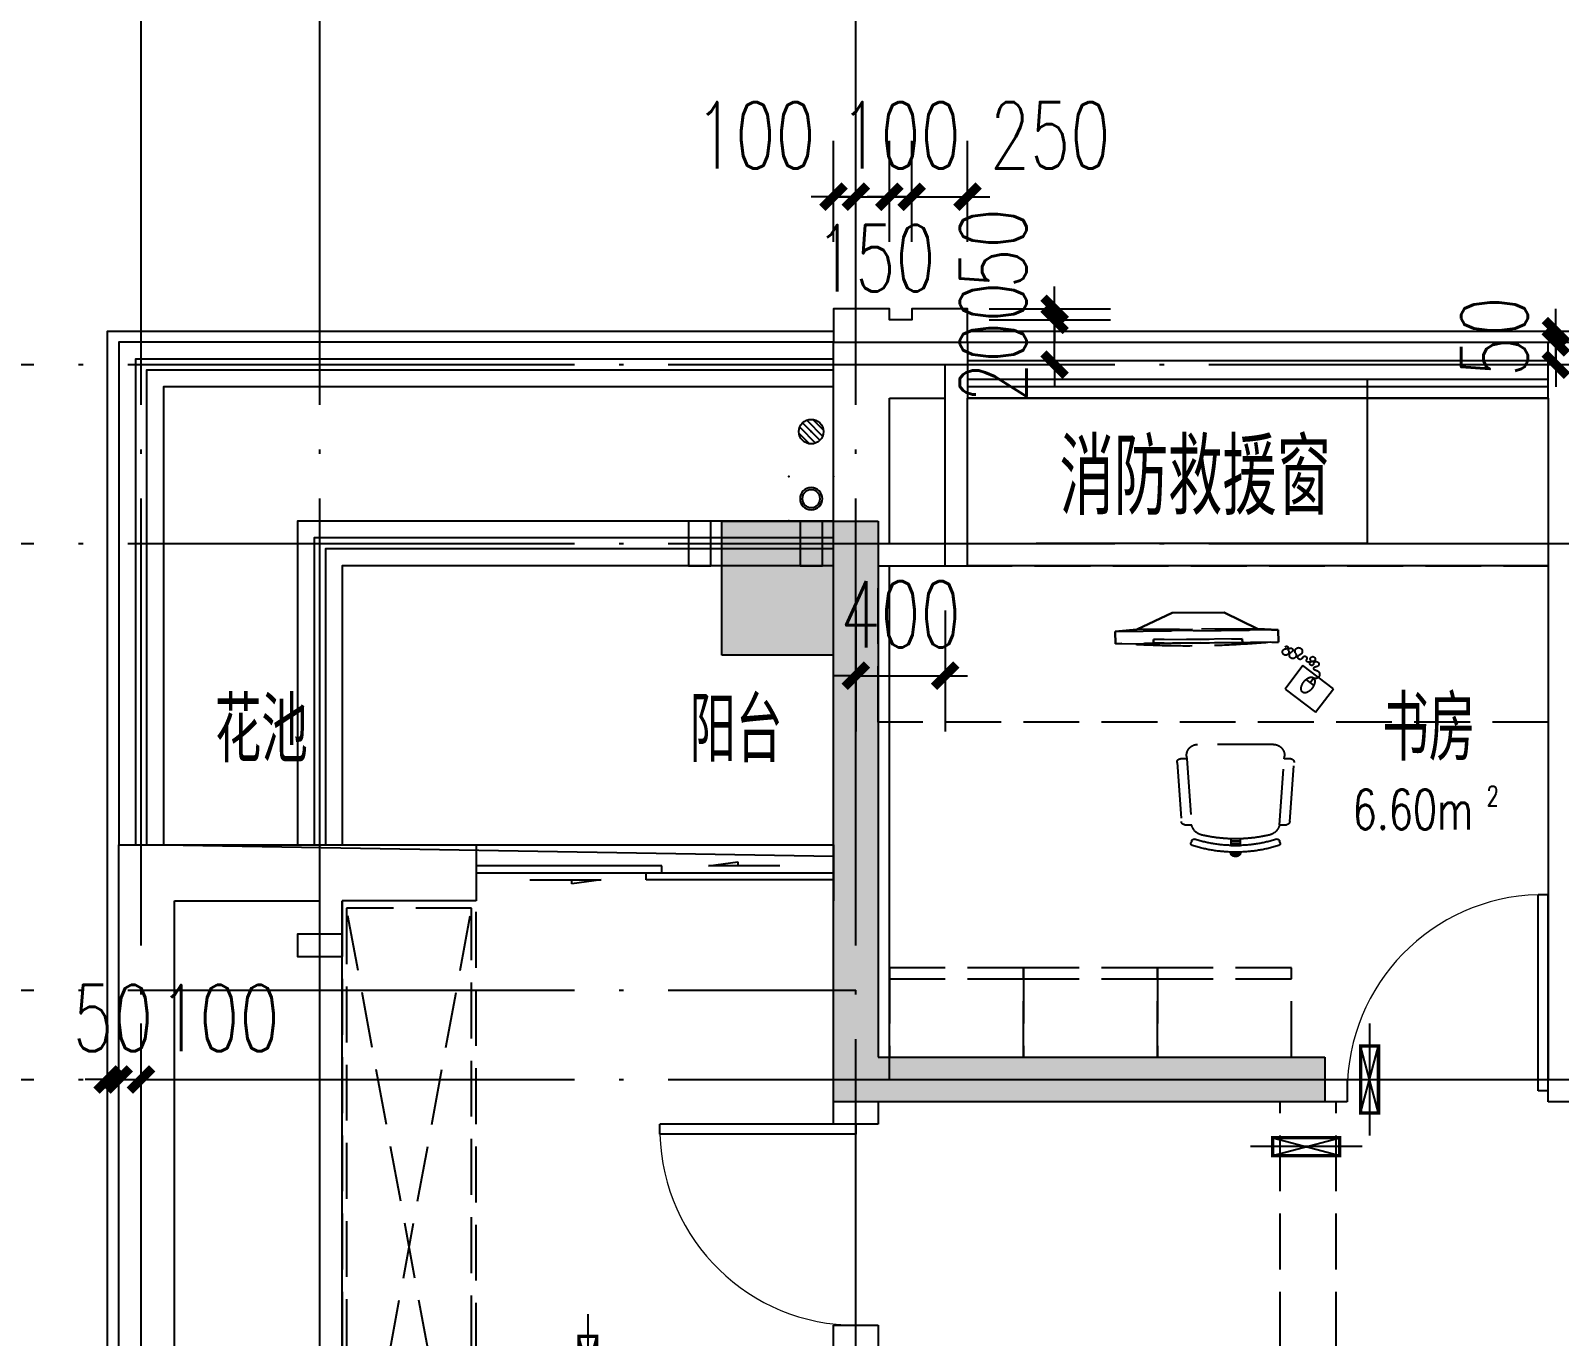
# Model space of a CAD drawing. Extents: x 41972 to 370663, y -1070170 to -56660.
# Drawn here: x 236102 to 242947, y -126537 to -120691 of the extents above; entities that cross this region are included whole.
import ezdxf

# ---------------------------------------------------------------- set-up
doc = ezdxf.new("R2010")
doc.units = 0
doc.header["$LTSCALE"] = 1000
doc.header["$MEASUREMENT"] = 0
for name, pattern in [('130-bz$0$DASH', [0.35, 0.25, -0.1]), ('DASH', [0.35, 0.25, -0.1]), ('DOTE', [2.42, 2, -0.2, 0.02, -0.2])]:
    doc.linetypes.add(name, pattern=pattern)
doc.layers.get('Defpoints').update_dxf_attribs({"color": 250})
for name, color, linetype in [('130-bz$0$A-FURN_家具', 251, 'Continuous'), ('130-bz$0$A-WALL-墙', 4, 'Continuous'), ('130-bz$0$A-WINDOW-门窗', 2, 'Continuous'), ('130-bz$0$A-填充', 8, 'Continuous'), ('130-bz$0$A-家具', 8, '130-bz$0$DASH'), ('130-bz$0$A-栏杆、扶手', 163, 'Continuous'), ('130-bz$0$A-看线（阳台、空调板、线脚、雨棚等）', 11, 'Continuous'), ('A-COLUMN_结构柱', 4, 'Continuous'), ('A-DIM_LEAD_引出标注', 3, 'Continuous'), ('A-DOTE_轴线', 215, 'DOTE'), ('A-METAL_金属构件', 137, 'Continuous'), ('A-OVER_看线', 253, 'Continuous'), ('A-PUB_DIM_细部尺寸', 64, 'Continuous'), ('A-PUB_HATCH_柱填充', 9, 'Continuous'), ('A-WALL-墙', 4, 'Continuous'), ('A-套管', 140, 'Continuous'), ('A-投影线', 5, 'DASH'), ('A-文字', 7, 'Continuous'), ('HXwz$0$A-房间名称', 31, 'Continuous'), ('SG-BZC$0$A-洁具及厨具', 157, 'Continuous'), ('SG-BZC$0$A-立管', 6, 'Continuous'), ('WALL', 9, 'Continuous')]:
    doc.layers.add(name, color=color, linetype=linetype)
doc.styles.add('_TCH_DIM', font='SIMPLEX', dxfattribs={"bigfont": 'GBCBIG'})
doc.styles.add('_TCH_DIM_T3', font='SIMPLEX', dxfattribs={"width": 0.705882, "bigfont": 'GBCBIG.shx'})
doc.styles.add('HXwz$0$_TCH_SPACE', font='SIMPLEX', dxfattribs={"bigfont": 'GBCBIG'})
doc.dimstyles.new('_TCH_ARCH&&100', dxfattribs={"dimtxt": 297.5, "dimasz": 100, "dimexe": 250, "dimexo": 300, "dimgap": 126.25, "dimtad": 1, "dimdec": 0, "dimzin": 0, "dimdsep": 46, "dimtxsty": '_TCH_DIM_T3', "dimblk": 'ARCHTICK', "dimcen": 0.09, "dimclrt": 7, "dimazin": 2, "dimtfac": 1, "dimtdec": 0, "dimtix": 1, "dimtmove": 2, "dimatfit": 3, "dimfxl": 100, "dimtolj": 1, "dimtzin": 0, "dimarcsym": 0})

# ---------------------------------------------------------------- blocks, each defined once
blk = doc.blocks.new('130-bz$0$A$C0F097E94')
at = {"layer": '130-bz$0$A-FURN_家具', "linetype": '130-bz$0$DASH'}
for p, q in [((600, 3100), (0, 3100)), ((0, 3100), (0, 0)), ((600, 0), (600, 3100)), ((580, 3066.2), (20, 3066.2)), ((20, 3066.2), (20, 33.8)), ((580, 33.8), (20, 3066.2)), ((20, 33.8), (580, 3066.2)), ((580, 33.8), (580, 3066.2)), ((0, 0), (600, 0)), ((20, 33.8), (580, 33.8))]:
    blk.add_line(p, q, dxfattribs=at)
blk = doc.blocks.new('130-bz$0$A$C7B5026AB')
at = {"layer": '130-bz$0$A-FURN_家具', "linetype": '130-bz$0$DASH'}
for p, q in [((962.1, 149.4), (1098.5, 252.7)), ((1098.5, 252.7), (1178.5, 147.2)), ((1042.1, 43.8), (962.1, 149.4)), ((1178.5, 147.2), (1042.1, 43.8)), ((1084.6, 190.6), (1049.9, 163.4)), ((1066.5, 176.4), (1050.7, 197.2))]:
    blk.add_line(p, q, dxfattribs=at)
blk.add_lwpolyline([(0, 0), (3000, 0), (3000, 700), (0, 700)], close=True, dxfattribs=at)
for centre, radius, start, end in [((1054.5, 281.9), 11.1, 343.30432, 282.79262), ((1073.5, 276.2), 8.78, 163.30432, 25.85878), ((1090.6, 284.5), 10.3, 16.99249, 205.85878), ((1110.5, 290.6), 10.5, 196.99249, 75.23496), ((1117.4, 316.7), 16.4, 326.54541, 255.23496), ((1143.8, 299.2), 15.2, 146.54541, 67.30884), ((1153.3, 322), 9.46, 339.30876, 247.30884), ((1175.5, 313.6), 14.3, 159.30876, 101.33722), ((1171.5, 333.7), 6.25, 24.05719, 281.33722), ((1041.8, 213.3), 18.4, 90.57766, 299.01726), ((1038.6, 259.4), 11.6, 8.35394, 278.55227), ((1041.5, 239.8), 8.2, 270.57766, 98.55227), ((1058.9, 262.4), 8.92, 188.35394, 102.79262), ((1074.7, 182), 29.4, 162.01129, 186.37981), ((1090.9, 183.8), 45.7, 186.37981, 203.0682), ((1060.2, 186.7), 14.2, 126.66921, 162.01129), ((1112, 192.8), 68.7, 203.0682, 216.66921), ((1060.2, 186.7), 14.2, 91.32713, 126.66921), ((1112, 192.8), 68.7, 216.66921, 230.27022), ((1060.6, 171.5), 29.4, 66.95861, 91.32713), ((1097.3, 175.1), 45.7, 230.27022, 246.95861), ((1054.2, 156.5), 45.7, 50.27022, 66.95861), ((1039.5, 138.8), 68.7, 36.66921, 50.27022), ((1039.5, 138.8), 68.7, 23.0682, 36.66921), ((1091.3, 144.9), 14.2, 306.66921, 342.01129), ((1060.6, 147.8), 45.7, 6.37981, 23.0682), ((1076.8, 149.6), 29.4, 342.01129, 6.37981), ((1090.9, 160.1), 29.4, 246.95861, 271.32713), ((1091.3, 144.9), 14.2, 271.32713, 306.66921)]:
    blk.add_arc(centre, radius, start, end, dxfattribs=at)
blk.add_ellipse((1583.5, 743), major_axis=(-1302.1, 11.8), ratio=0.309053, start_param=1.310505, end_param=1.82086, dxfattribs=at)
for points, invisible_edges in [([(1302.4, 417.7, -330.2), (1302.4, 417.7, -25.4), (1451.3, 490.7, -279.4)], 2), ([(1451.3, 490.7, -76.2), (1451.3, 490.7, -279.4), (1302.4, 417.7, -25.4)], 2), ([(1302.4, 417.7, -330.2), (1451.3, 490.7, -279.4), (1683.6, 488.6, -279.4)], 12), ([(1451.3, 490.7, -76.2), (1302.4, 417.7, -25.4), (1683.6, 488.6, -76.2)], 2), ([(1683.6, 488.6, -279.4), (1842.5, 414.4, -330.2), (1302.4, 417.7, -330.2)], 12), ([(1842.5, 414.4, -25.4), (1683.6, 488.6, -76.2), (1302.4, 417.7, -25.4)], 2), ([(1451.3, 490.7, -279.4), (1451.3, 490.7, -76.2), (1683.6, 488.6, -76.2)], 12), ([(1683.6, 488.6, -76.2), (1683.6, 488.6, -279.4), (1451.3, 490.7, -279.4)], 12), ([(1683.6, 488.6, -279.4), (1683.6, 488.6, -76.2), (1842.5, 414.4, -330.2)], 2), ([(1842.5, 414.4, -25.4), (1842.5, 414.4, -330.2), (1683.6, 488.6, -76.2)], 2), ([(1208.9, 412.5, 50.8), (1208.9, 412.5, -406.4), (1208.4, 357.6, -406.4)], 12), ([(1208.4, 357.6, -406.4), (1208.4, 357.6, 50.8), (1208.9, 412.5, 50.8)], 12), ([(1938.2, 350.9, -406.4), (1208.4, 357.6, -406.4), (1208.9, 412.5, -406.4)], 12), ([(1208.9, 412.5, 50.8), (1208.4, 357.6, 50.8), (1938.7, 405.9, 50.8)], 2), ([(1208.9, 412.5, -406.4), (1208.9, 412.5, 50.8), (1302.4, 417.7, -25.4)], 12), ([(1302.4, 417.7, -25.4), (1302.4, 417.7, -330.2), (1208.9, 412.5, -406.4)], 12), ([(1208.9, 412.5, -406.4), (1302.4, 417.7, -330.2), (1842.5, 414.4, -330.2)], 12), ([(1302.4, 417.7, -25.4), (1208.9, 412.5, 50.8), (1842.5, 414.4, -25.4)], 2), ([(1842.5, 414.4, -330.2), (1938.7, 405.9, -406.4), (1208.9, 412.5, -406.4)], 12), ([(1938.7, 405.9, 50.8), (1842.5, 414.4, -25.4), (1208.9, 412.5, 50.8)], 2), ([(1208.9, 412.5, -406.4), (1938.7, 405.9, -406.4), (1938.2, 350.9, -406.4)], 12), ([(1842.5, 414.4, -330.2), (1842.5, 414.4, -25.4), (1938.7, 405.9, 50.8)], 12), ([(1938.7, 405.9, 50.8), (1938.7, 405.9, -406.4), (1842.5, 414.4, -330.2)], 12), ([(1938.2, 350.9, 50.8), (1938.7, 405.9, 50.8), (1208.4, 357.6, 50.8)], 2), ([(1208.4, 357.6, 50.8), (1208.4, 357.6, -406.4), (1369.5, 356.1)], 14), ([(1208.4, 357.6, -406.4), (1938.2, 350.9, -406.4), (1369.5, 356.1, -355.6)], 14), ([(1938.2, 350.9, 50.8), (1208.4, 357.6, 50.8), (1767.3, 352.5)], 14), ([(1369.5, 356.1, -355.6), (1369.5, 356.1), (1316.5, 356.6, -406.4)], 14), ([(1369.5, 356.1), (1767.3, 352.5), (1316.5, 356.6, 50.8)], 14), ([(1369.7, 372.5), (1369.5, 356.1), (1369.7, 372.5, -355.6)], 2), ([(1369.5, 356.1, -355.6), (1369.7, 372.5, -355.6), (1369.5, 356.1)], 2), ([(1369.7, 372.5, -355.6), (1369.5, 356.1, -355.6), (1767.3, 352.5, -355.6)], 12), ([(1369.5, 356.1), (1369.7, 372.5), (1767.4, 368.9)], 12), ([(1767.4, 368.9), (1767.3, 352.5), (1369.5, 356.1)], 12), ([(1767.3, 352.5, -355.6), (1369.5, 356.1, -355.6), (1820.3, 352, -406.4)], 14), ([(1767.4, 368.9), (1767.4, 368.9), (1369.7, 372.5), (1369.7, 372.5, -355.6)], 9), ([(1369.7, 372.5, -355.6), (1369.7, 372.5, -355.6), (1767.4, 368.9, -355.6), (1767.4, 368.9)], 9), ([(1767.3, 352.5, -355.6), (1767.4, 368.9, -355.6), (1369.7, 372.5, -355.6)], 12), ([(1767.4, 368.9, -355.6), (1767.3, 352.5, -355.6), (1767.4, 368.9)], 2), ([(1767.3, 352.5), (1767.4, 368.9), (1767.3, 352.5, -355.6)], 2), ([(1767.3, 352.5), (1767.3, 352.5, -355.6), (1820.3, 352, 50.8)], 14), ([(1938.2, 350.9, -406.4), (1938.2, 350.9, 50.8), (1767.3, 352.5, -355.6)], 14), ([(1938.7, 405.9, -406.4), (1938.7, 405.9, 50.8), (1938.2, 350.9, -406.4)], 2), ([(1938.2, 350.9, 50.8), (1938.2, 350.9, -406.4), (1938.7, 405.9, 50.8)], 2)]:
    blk.add_3dface(points, dxfattribs=dict(at, invisible_edges=invisible_edges))
blk = doc.blocks.new('130-bz$0$书柜')
at = {"layer": '130-bz$0$A-家具'}
for points in [[(600, -400), (0, -400), (0, 0), (600, 0)], [(600, 0), (600, -400)], [(0, -350), (600, -350)]]:
    blk.add_lwpolyline(points, dxfattribs=at)
blk = doc.blocks.new('130-bz$0$椅子')
at = {"layer": '130-bz$0$A-家具'}
for p, q in [((-359.5, 196.8), (-64.5, 218.4)), ((-491.9, -20.4), (-491.9, 20.4)), ((-482, -21.8), (-482, 21.8)), ((-452.2, -21.8), (-452.2, 21.8)), ((-442.3, -21.8), (-442.3, 21.8)), ((-432.4, -21.8), (-432.4, 21.8)), ((-64.5, -218.4), (-359.5, -196.8))]:
    blk.add_line(p, q, dxfattribs=at)
blk.add_lwpolyline([(-453, -193, -0.066975), (-482, -21.8), (-485.6, -21.8, -0.414214), (-500.5, -6.9), (-500.5, 6.9, -0.414214), (-485.6, 21.8), (-482, 21.8, -0.066975), (-453, 193, -0.418751), (-440.5, 199.5), (-431.1, 196.4, -0.40962), (-424.7, 184.1, 0.066511), (-452.2, 21.8), (-422.5, 21.8, -0.047157), (-406.6, 147.3, -0.296404), (-360.6, 196.7), (-359.5, 196.8), (-359.5, 227.7, -0.392979), (-345.7, 242.6), (-80.5, 262, -0.435772), (-64.5, 247.1), (-64.5, 218.4), (-53.2, 219.2, -0.435772), (0, 169.8), (0, -169.8, -0.435772), (-53.2, -219.2), (-64.5, -218.4), (-64.5, -247.1, -0.435772), (-80.5, -262), (-345.7, -242.6, -0.392979), (-359.5, -227.7), (-359.5, -196.8), (-360.6, -196.7, -0.295153), (-406.6, -147.3, -0.047157), (-422.5, -21.8), (-452.2, -21.8, 0.066511), (-424.7, -184.1, -0.409629), (-431.1, -196.4), (-440.5, -199.5, -0.418751), (-453, -193)], format="xyb", dxfattribs=at)
for centre, radius, start, end in [((168.7, 0), 651, 178.07976, 181.92024), ((168.7, 0), 621.3, 177.98778, 182.01222), ((249.1, 0), 672, 178.13966, 181.86034)]:
    blk.add_arc(centre, radius, start, end, dxfattribs=at)
blk = doc.blocks.new('130-bz$0$$DorLib2D$00000001')
for p, q in [((0.45, 0.975), (0.5, 0.975)), ((0.45, 0), (0.45, 0.975)), ((0.5, 0), (0.5, 0.975)), ((0.5, 0), (0.45, 0))]:
    blk.add_line(p, q)
at = {"lineweight": 13}
blk.add_arc((0.475, 0), 0.975, 91.46928, 180, dxfattribs=at)
blk = doc.blocks.new('130-bz$0$$WINLIB2D$00000001')
at = {"color": 0}
for points in [[(-0.5, 0.5), (-0.5, -0.5)], [(-0.5, 0.5), (0.5, 0.5)], [(0.5, -0.5), (0.5, 0.5)], [(0.5, 0.1667), (-0.5, 0.1667)], [(0.5, -0.1667), (-0.5, -0.1667)], [(-0.5, -0.5), (0.5, -0.5)]]:
    blk.add_lwpolyline(points, dxfattribs=at)
blk = doc.blocks.new('130-bz$0$$DorLib2D$00000131')
at = {"color": 0, "linetype": 'Continuous'}
for p, q in [((0.15, 0.125), (0.2319, 0.1973)), ((0.2319, 0.1973), (0.2319, 0.125)), ((-0.5, 0.125), (-0.5, 0)), ((0.0192, 0.125), (-0.5, 0.125)), ((0.0192, 0), (0.0192, 0.125)), ((0.35, 0.125), (0.15, 0.125)), ((-0.5, 0), (0.0192, 0)), ((-0.024, 0), (0.5, 0)), ((-0.024, -0.125), (-0.024, 0)), ((0.5, 0), (0.5, -0.125)), ((-0.35, -0.125), (-0.15, -0.125)), ((-0.2319, -0.1973), (-0.2319, -0.125)), ((-0.15, -0.125), (-0.2319, -0.1973)), ((0.5, -0.125), (-0.024, -0.125))]:
    blk.add_line(p, q, dxfattribs=at)
blk = doc.blocks.new('130-bz')
at = {"layer": '130-bz$0$A-WALL-墙'}
for p, q in [((10300, 10100), (10200, 10100)), ((10300, 9850), (10300, 10100)), ((13000, 10100), (12900, 10100)), ((12900, 10100), (12900, 9850)), ((13500, 10100), (13000, 10100)), ((13500, 9200), (13500, 10100)), ((10300, 9850), (10300, 6800)), ((12900, 9100), (12900, 9850)), ((13250, 9850), (13000, 9850)), ((13000, 9200), (13000, 9850)), ((13250, 9200), (13250, 9850)), ((13250, 9200), (13000, 9200)), ((13500, 7850), (13500, 9200)), ((13250, 9100), (12900, 9100)), ((13250, 7750), (13250, 9100)), ((13500, 7850), (13500, 7600)), ((15800, 7850), (15100, 7850)), ((15100, 7850), (15100, 7600)), ((16700, 7850), (15800, 7850)), ((16700, 5500), (16700, 7850)), ((13250, 6800), (13250, 7750)), ((13500, 6800), (13500, 7600)), ((15100, 7600), (15700, 7600)), ((15700, 5500), (15700, 7600)), ((16450, 7600), (15800, 7600)), ((15800, 5500), (15800, 7600)), ((16450, 5500), (16450, 7600)), ((10300, 6700), (10300, 6800)), ((13250, 6800), (11200, 6800)), ((11200, 6800), (11200, 6700)), ((13500, 6600), (13500, 6800)), ((10200, 6700), (10300, 6700)), ((11200, 6700), (13300, 6700)), ((13300, 6700), (13300, 6600)), ((13300, 6600), (13500, 6600)), ((13500, 5700), (13300, 5700)), ((13300, 5700), (13300, 5600)), ((13500, 5500), (13500, 5700))]:
    blk.add_line(p, q, dxfattribs=at)
at = {"layer": '130-bz$0$A-WINDOW-门窗'}
for p, q in [((10300, 9100), (12900, 9100)), ((15100, 7850), (13500, 7850))]:
    blk.add_line(p, q, dxfattribs=at)
at = {"layer": '130-bz$0$A-填充', "color": 8}
blk.add_lwpolyline([(13500, 9300), (13500, 9900), (16500, 9900), (16500, 7850), (13500, 7800), (13500, 9250)], close=True, dxfattribs=at)
at = {"layer": '130-bz$0$A-栏杆、扶手'}
for p, q in [((10300, 9900), (12900, 9900)), ((10300, 9850), (12900, 9850))]:
    blk.add_line(p, q, dxfattribs=at)
for points in [[(13500, 10025), (16625, 10025), (16625, 7850)], [(13500, 9975), (16575, 9975), (16575, 7850)], [(13500, 9225), (15800, 9225), (15825, 9225), (15825, 7850)], [(13500, 9175), (15775, 9175), (15775, 7850)]]:
    blk.add_lwpolyline(points, dxfattribs=at)
at = {"layer": '130-bz$0$A-看线（阳台、空调板、线脚、雨棚等）'}
for points in [[(13500, 10100), (16700, 10100), (16700, 7850), (16700, 7850), (16700, 7850)], [(13500, 9900), (16500, 9900), (16500, 7850)], [(13500, 9300), (15800, 9300), (15900, 9300), (15900, 7850)], [(13500, 9100), (15700, 9100), (15700, 7850)]]:
    blk.add_lwpolyline(points, dxfattribs=at)
at = {"layer": 'A-投影线'}
for p, q in [((11250, 5600), (11250, 6700)), ((11500, 5600), (11500, 6700))]:
    blk.add_line(p, q, dxfattribs=at)
blk.add_blockref('130-bz$0$A$C7B5026AB', (10300, 8400))
at = {"xscale": -1}
blk.add_blockref('130-bz$0$A$C0F097E94', (15700, 4500), dxfattribs=at)
at = {"layer": '130-bz$0$A-WINDOW-门窗'}
for name, p, xscale, yscale, zscale, rotation in [('130-bz$0$$WINLIB2D$00000001', (11600, 9975), 2600, -250, 250, 180), ('130-bz$0$$DorLib2D$00000131', (14300, 7725), 1600, -250, 250, 179.9999999999986), ('130-bz$0$$DorLib2D$00000001', (10750, 6750), 900, -900, 100, 180), ('130-bz$0$$DorLib2D$00000001', (13400, 6150), 900, -900, 200, 90)]:
    blk.add_blockref(name, p, dxfattribs=dict(at, xscale=xscale, yscale=yscale, zscale=zscale, rotation=rotation))
at = {"layer": '130-bz$0$A-家具'}
for name, p, rotation in [('130-bz$0$椅子', (11700, 8300), 90), ('130-bz$0$书柜', (12050, 6900), 179.9999999999999), ('130-bz$0$书柜', (12650, 6900), 179.9999999999999), ('130-bz$0$书柜', (13250, 6900), 179.9999999999999)]:
    blk.add_blockref(name, p, dxfattribs=dict(at, rotation=rotation))
blk = doc.blocks.new('SG-BZC$0$$lvtry$00000171')
for p, q in [((-74.2, 10.6), (-10.6, 74.2)), ((-69.8, -27.4), (27.4, 69.8)), ((-53, -53), (53, 53)), ((-27.4, -69.8), (69.8, 27.4)), ((10.6, -74.2), (74.2, -10.6))]:
    blk.add_line(p, q)
blk.add_circle((0, 0), 75)
blk.add_point((0, 0))
blk = doc.blocks.new('SG-BZC$0$ASD4F5A4SDG5')
at = {"layer": 'SG-BZC$0$A-立管'}
for radius in [50, 40]:
    blk.add_circle((100, -100), radius, dxfattribs=at)
for p in [(0, 0), (200, 0), (0, -200), (200, -200)]:
    blk.add_point(p, dxfattribs=at)
blk = doc.blocks.new('SG-BZC')
blk.add_lwpolyline([(21199.6, 8000), (21199.6, 8200), (21299.6, 8200), (21299.6, 8000), (21199.6, 8000)])
at = {"layer": 'SG-BZC$0$A-洁具及厨具', "xscale": -0.7333, "yscale": 0.7333, "zscale": 0.7333, "rotation": 90}
blk.add_blockref('SG-BZC$0$$lvtry$00000171', (20750, 8600), dxfattribs=at)
at = {"layer": 'SG-BZC$0$A-立管', "xscale": 0.9979199999999996, "yscale": 0.9979199999999996, "zscale": 0.9979199999999996}
blk.add_blockref('SG-BZC$0$ASD4F5A4SDG5', (20650, 8399.6), dxfattribs=at)
blk = doc.blocks.new('P-套管（空调预留洞低位）')
at = {"layer": 'A-套管', "ltscale": 0.5}
blk.add_line((250, 0), (-250, 0), dxfattribs=at)
at = {"layer": 'A-套管', "linetype": 'DASH', "ltscale": 0.5, "const_width": 15}
blk.add_lwpolyline([(-150, 40), (150, 40), (150, -40), (-150, -40)], close=True, dxfattribs=at)
at = {"layer": 'A-套管', "ltscale": 0.5}
for points in [[(-150, 40), (150, -40)], [(-150, -40), (150, 40)]]:
    blk.add_lwpolyline(points, dxfattribs=at)
blk = doc.blocks.new('CG-BZC')
at = {"layer": 'A-套管', "xscale": -1, "rotation": 270}
for p in [(27539.7, -3200), (31039.7, -4500)]:
    blk.add_blockref('P-套管（空调预留洞低位）', p, dxfattribs=at)
at = {"layer": 'A-套管', "xscale": -1}
blk.add_blockref('P-套管（空调预留洞低位）', (27823.1, -3500.4), dxfattribs=at)
blk = doc.blocks.new('A$C18840BC2')
at = {"layer": 'A-PUB_HATCH_柱填充'}
blk.add_hatch(color=256, dxfattribs=at).paths.add_polyline_path([(28600, 6000), (28600, 8000), (29100, 8000), (29100, 8600), (28400, 8600), (28400, 6200), (26400, 6200), (26400, 6000), (28600, 6000)])
at = {"layer": 'A-COLUMN_结构柱'}
for p, q in [((29100, 8600), (28400, 8600)), ((28400, 8600), (28400, 6200)), ((29100, 8000), (29100, 8600)), ((28600, 6000), (28600, 8000)), ((28600, 8000), (29100, 8000)), ((28400, 6200), (26400, 6200)), ((26400, 6200), (26400, 6000)), ((26400, 6000), (28600, 6000))]:
    blk.add_line(p, q, dxfattribs=at)
blk = doc.blocks.new('_ArchTick')
at = {"color": 0, "linetype": 'ByBlock', "const_width": 0.4}
blk.add_lwpolyline([(-0.5, -0.5), (0.5, 0.5)], dxfattribs=at)
blk = doc.blocks.new('*D5217')
at = {"layer": 'A-PUB_DIM_细部尺寸', "color": 0, "lineweight": -2, "transparency": 16777216}
for p, q in [((12900, 18400), (12900, 17857.6)), ((13300, 18400), (13300, 17857.6)), ((12900, 18107.6), (12800, 18107.6)), ((12900, 18107.6), (13300, 18107.6)), ((13300, 18107.6), (13400, 18107.6))]:
    blk.add_line(p, q, dxfattribs=at)
at = {"layer": 'Defpoints', "color": 0, "transparency": 16777216}
for p in [(12900, 18700), (13300, 18700), (13300, 18107.6)]:
    blk.add_point(p, dxfattribs=at)
at = {"layer": 'A-PUB_DIM_细部尺寸', "color": 0, "lineweight": -2, "transparency": 16777216, "xscale": 100, "yscale": 100, "zscale": 100}
blk.add_blockref('_ArchTick', (12900, 18107.6), dxfattribs=at)
at = {"layer": 'A-PUB_DIM_细部尺寸', "color": 0, "lineweight": -2, "transparency": 16777216, "xscale": 100, "yscale": 100, "zscale": 100, "rotation": 180}
blk.add_blockref('_ArchTick', (13300, 18107.6), dxfattribs=at)
at = {"layer": 'A-PUB_DIM_细部尺寸', "color": 7, "transparency": 16777216, "insert": (13100, 18382.6), "char_height": 297.5, "attachment_point": 5, "style": '_TCH_DIM_T3'}
blk.add_mtext('\\A1;400', dxfattribs=at)
blk = doc.blocks.new('HXwz')
at = {"layer": 'HXwz$0$A-房间名称', "style": 'HXwz$0$_TCH_SPACE'}
for s, p in [('花池', (98430.2, 6019.9)), ('阳台', (100555.2, 6019.9)), ('书房', (103656.8, 6026.7))]:
    blk.add_text(s, height=289.36, dxfattribs=at).set_placement(p)
at = {"layer": 'HXwz$0$A-房间名称', "style": 'HXwz$0$_TCH_SPACE', "width": 0.705882}
for s, height, p in [('6.60m', 178.5, (103524.1, 5719.5)), ('2', 89.2, (104124.1, 5824.5))]:
    blk.add_text(s, height=height, dxfattribs=at).set_placement(p)
blk = doc.blocks.new('e32')
at = {"layer": 'A-OVER_看线'}
for points in [[(111646.4, 184615.4), (104096.4, 184615.4)], [(111096.4, 174465.4), (111096.4, 176015.4), (115496.4, 176015.4), (115496.4, 184615.4), (112246.4, 184615.4)]]:
    blk.add_lwpolyline(points, dxfattribs=at)
at = {"layer": 'A-WALL-墙'}
blk.add_lwpolyline([(111646.4, 184565.4), (111646.4, 184715.4), (111896.4, 184715.4), (111896.4, 184665.4), (111996.4, 184665.4), (111996.4, 184715.4), (112246.4, 184715.4), (112246.4, 184565.4), (111646.4, 184565.4)], dxfattribs=at)
blk = doc.blocks.new('e21')
at = {"layer": 'A-DIM_LEAD_引出标注'}
for p, q in [((242086.1, -122253.2), (242086.1, -122986.5)), ((242086.1, -122986.5), (240604.1, -122986.5))]:
    blk.add_line(p, q, dxfattribs=at)
at = {"layer": 'A-文字', "color": 7, "style": '_TCH_DIM'}
blk.add_text('消防救援窗', height=337.59, dxfattribs=at).set_placement((240709.1, -122859.2))
blk = doc.blocks.new('*D6465')
at = {"layer": 'A-PUB_DIM_细部尺寸', "color": 0, "lineweight": -2, "transparency": 16777216}
for p, q in [((240047, -121636.5), (240047, -121185)), ((240297, -121636.5), (240297, -121185)), ((240047, -121435), (239947, -121435)), ((240047, -121435), (240297, -121435)), ((240297, -121435), (240397, -121435))]:
    blk.add_line(p, q, dxfattribs=at)
at = {"layer": 'Defpoints', "color": 0, "transparency": 16777216}
for p in [(240297, -121435), (240047, -121936.5), (240297, -121936.5)]:
    blk.add_point(p, dxfattribs=at)
at = {"layer": 'A-PUB_DIM_细部尺寸', "color": 0, "lineweight": -2, "transparency": 16777216, "xscale": 100, "yscale": 100, "zscale": 100}
blk.add_blockref('_ArchTick', (240047, -121435), dxfattribs=at)
at = {"layer": 'A-PUB_DIM_细部尺寸', "color": 0, "lineweight": -2, "transparency": 16777216, "xscale": 100, "yscale": 100, "zscale": 100, "rotation": 180}
blk.add_blockref('_ArchTick', (240297, -121435), dxfattribs=at)
at = {"layer": 'A-PUB_DIM_细部尺寸', "color": 7, "transparency": 16777216, "insert": (240667, -121160), "char_height": 297.5, "attachment_point": 5, "style": '_TCH_DIM_T3'}
blk.add_mtext('\\A1;250', dxfattribs=at)
blk = doc.blocks.new('*D6466')
at = {"layer": 'A-PUB_DIM_细部尺寸', "color": 0, "lineweight": -2, "transparency": 16777216}
for p, q in [((239947, -121636.5), (239947, -121185)), ((240047, -121636.5), (240047, -121185)), ((239947, -121435), (239847, -121435)), ((239947, -121435), (240047, -121435)), ((240047, -121435), (240147, -121435))]:
    blk.add_line(p, q, dxfattribs=at)
at = {"layer": 'Defpoints', "color": 0, "transparency": 16777216}
for p in [(240047, -121435), (239947, -121936.5), (240047, -121936.5)]:
    blk.add_point(p, dxfattribs=at)
at = {"layer": 'A-PUB_DIM_细部尺寸', "color": 0, "lineweight": -2, "transparency": 16777216, "xscale": 100, "yscale": 100, "zscale": 100}
blk.add_blockref('_ArchTick', (239947, -121435), dxfattribs=at)
at = {"layer": 'A-PUB_DIM_细部尺寸', "color": 0, "lineweight": -2, "transparency": 16777216, "xscale": 100, "yscale": 100, "zscale": 100, "rotation": 180}
blk.add_blockref('_ArchTick', (240047, -121435), dxfattribs=at)
at = {"layer": 'A-PUB_DIM_细部尺寸', "color": 7, "transparency": 16777216, "insert": (239997, -121160), "char_height": 297.5, "attachment_point": 5, "style": '_TCH_DIM_T3'}
blk.add_mtext('\\A1;100', dxfattribs=at)
blk = doc.blocks.new('*D6467')
at = {"layer": 'A-PUB_DIM_细部尺寸', "color": 0, "lineweight": -2, "transparency": 16777216}
for p, q in [((239797, -121636.5), (239797, -121185)), ((239947, -121636.5), (239947, -121185)), ((239797, -121435), (239697, -121435)), ((239797, -121435), (239947, -121435)), ((239947, -121435), (240047, -121435))]:
    blk.add_line(p, q, dxfattribs=at)
at = {"layer": 'Defpoints', "color": 0, "transparency": 16777216}
for p in [(239947, -121435), (239797, -121936.5), (239947, -121936.5)]:
    blk.add_point(p, dxfattribs=at)
at = {"layer": 'A-PUB_DIM_细部尺寸', "color": 0, "lineweight": -2, "transparency": 16777216, "xscale": 100, "yscale": 100, "zscale": 100}
blk.add_blockref('_ArchTick', (239797, -121435), dxfattribs=at)
at = {"layer": 'A-PUB_DIM_细部尺寸', "color": 0, "lineweight": -2, "transparency": 16777216, "xscale": 100, "yscale": 100, "zscale": 100, "rotation": 180}
blk.add_blockref('_ArchTick', (239947, -121435), dxfattribs=at)
at = {"layer": 'A-PUB_DIM_细部尺寸', "color": 7, "transparency": 16777216, "insert": (239884.5, -121710), "char_height": 297.5, "attachment_point": 5, "style": '_TCH_DIM_T3'}
blk.add_mtext('\\A1;150', dxfattribs=at)
blk = doc.blocks.new('*D6468')
at = {"layer": 'A-PUB_DIM_细部尺寸', "color": 0, "lineweight": -2, "transparency": 16777216}
for p, q in [((239697, -121636.5), (239697, -121185)), ((239797, -121636.5), (239797, -121185)), ((239697, -121435), (239597, -121435)), ((239697, -121435), (239797, -121435)), ((239797, -121435), (239897, -121435))]:
    blk.add_line(p, q, dxfattribs=at)
at = {"layer": 'Defpoints', "color": 0, "transparency": 16777216}
for p in [(239797, -121435), (239697, -121936.5), (239797, -121936.5)]:
    blk.add_point(p, dxfattribs=at)
at = {"layer": 'A-PUB_DIM_细部尺寸', "color": 0, "lineweight": -2, "transparency": 16777216, "xscale": 100, "yscale": 100, "zscale": 100}
blk.add_blockref('_ArchTick', (239697, -121435), dxfattribs=at)
at = {"layer": 'A-PUB_DIM_细部尺寸', "color": 0, "lineweight": -2, "transparency": 16777216, "xscale": 100, "yscale": 100, "zscale": 100, "rotation": 180}
blk.add_blockref('_ArchTick', (239797, -121435), dxfattribs=at)
at = {"layer": 'A-PUB_DIM_细部尺寸', "color": 7, "transparency": 16777216, "insert": (239347, -121160), "char_height": 297.5, "attachment_point": 5, "style": '_TCH_DIM_T3'}
blk.add_mtext('\\A1;100', dxfattribs=at)
blk = doc.blocks.new('*D6504')
at = {"layer": 'A-PUB_DIM_细部尺寸', "color": 0, "lineweight": -2, "transparency": 16777216}
for p, q in [((240686.9, -121936.5), (240686.9, -121836.5)), ((240394.3, -121936.5), (240936.9, -121936.5)), ((240686.9, -121986.5), (240686.9, -121936.5)), ((240394.3, -121986.5), (240936.9, -121986.5)), ((240686.9, -121986.5), (240686.9, -122086.5))]:
    blk.add_line(p, q, dxfattribs=at)
at = {"layer": 'Defpoints', "color": 0, "transparency": 16777216}
for p in [(240094.3, -121936.5), (240686.9, -121936.5), (240094.3, -121986.5)]:
    blk.add_point(p, dxfattribs=at)
at = {"layer": 'A-PUB_DIM_细部尺寸', "color": 0, "lineweight": -2, "transparency": 16777216, "xscale": 100, "yscale": 100, "zscale": 100}
for p, rotation in [((240686.9, -121936.5), 270), ((240686.9, -121986.5), 90)]:
    blk.add_blockref('_ArchTick', p, dxfattribs=dict(at, rotation=rotation))
at = {"layer": 'A-PUB_DIM_细部尺寸', "color": 7, "transparency": 16777216, "insert": (240411.9, -121666.5), "char_height": 297.5, "attachment_point": 5, "rotation": 90, "style": '_TCH_DIM_T3'}
blk.add_mtext('\\A1;50', dxfattribs=at)
blk = doc.blocks.new('*D6505')
at = {"layer": 'A-PUB_DIM_细部尺寸', "color": 0, "lineweight": -2, "transparency": 16777216}
for p, q in [((240686.9, -121986.5), (240686.9, -121886.5)), ((240394.3, -121986.5), (240936.9, -121986.5)), ((240686.9, -122186.5), (240686.9, -121986.5)), ((240394.3, -122186.5), (240936.9, -122186.5)), ((240686.9, -122186.5), (240686.9, -122286.5))]:
    blk.add_line(p, q, dxfattribs=at)
at = {"layer": 'Defpoints', "color": 0, "transparency": 16777216}
for p in [(240094.3, -121986.5), (240686.9, -121986.5), (240094.3, -122186.5)]:
    blk.add_point(p, dxfattribs=at)
at = {"layer": 'A-PUB_DIM_细部尺寸', "color": 0, "lineweight": -2, "transparency": 16777216, "xscale": 100, "yscale": 100, "zscale": 100}
for p, rotation in [((240686.9, -121986.5), 270), ((240686.9, -122186.5), 90)]:
    blk.add_blockref('_ArchTick', p, dxfattribs=dict(at, rotation=rotation))
at = {"layer": 'A-PUB_DIM_细部尺寸', "color": 7, "transparency": 16777216, "insert": (240411.9, -122086.5), "char_height": 297.5, "attachment_point": 5, "rotation": 90, "style": '_TCH_DIM_T3'}
blk.add_mtext('\\A1;200', dxfattribs=at)
blk = doc.blocks.new('*D6506')
at = {"layer": 'A-PUB_DIM_细部尺寸', "color": 0, "lineweight": -2, "transparency": 16777216}
for p, q in [((236497, -125576.1), (236497, -125136.5)), ((236597, -125576.1), (236597, -125136.5)), ((236497, -125386.5), (236397, -125386.5)), ((236497, -125386.5), (236597, -125386.5)), ((236597, -125386.5), (236697, -125386.5))]:
    blk.add_line(p, q, dxfattribs=at)
at = {"layer": 'Defpoints', "color": 0, "transparency": 16777216}
for p in [(236597, -125386.5), (236497, -125876.1), (236597, -125876.1)]:
    blk.add_point(p, dxfattribs=at)
at = {"layer": 'A-PUB_DIM_细部尺寸', "color": 0, "lineweight": -2, "transparency": 16777216, "xscale": 100, "yscale": 100, "zscale": 100}
blk.add_blockref('_ArchTick', (236497, -125386.5), dxfattribs=at)
at = {"layer": 'A-PUB_DIM_细部尺寸', "color": 0, "lineweight": -2, "transparency": 16777216, "xscale": 100, "yscale": 100, "zscale": 100, "rotation": 180}
blk.add_blockref('_ArchTick', (236597, -125386.5), dxfattribs=at)
at = {"layer": 'A-PUB_DIM_细部尺寸', "color": 7, "transparency": 16777216, "insert": (236947, -125111.5), "char_height": 297.5, "attachment_point": 5, "style": '_TCH_DIM_T3'}
blk.add_mtext('\\A1;100', dxfattribs=at)
blk = doc.blocks.new('*D6507')
at = {"layer": 'A-PUB_DIM_细部尺寸', "color": 0, "lineweight": -2, "transparency": 16777216}
for p, q in [((236447, -125576.1), (236447, -125136.5)), ((236497, -125576.1), (236497, -125136.5)), ((236447, -125386.5), (236347, -125386.5)), ((236447, -125386.5), (236497, -125386.5)), ((236497, -125386.5), (236597, -125386.5))]:
    blk.add_line(p, q, dxfattribs=at)
at = {"layer": 'Defpoints', "color": 0, "transparency": 16777216}
for p in [(236497, -125386.5), (236447, -125876.1), (236497, -125876.1)]:
    blk.add_point(p, dxfattribs=at)
at = {"layer": 'A-PUB_DIM_细部尺寸', "color": 0, "lineweight": -2, "transparency": 16777216, "xscale": 100, "yscale": 100, "zscale": 100}
blk.add_blockref('_ArchTick', (236447, -125386.5), dxfattribs=at)
at = {"layer": 'A-PUB_DIM_细部尺寸', "color": 0, "lineweight": -2, "transparency": 16777216, "xscale": 100, "yscale": 100, "zscale": 100, "rotation": 180}
blk.add_blockref('_ArchTick', (236497, -125386.5), dxfattribs=at)
at = {"layer": 'A-PUB_DIM_细部尺寸', "color": 7, "transparency": 16777216, "insert": (236472, -125111.5), "char_height": 297.5, "attachment_point": 5, "style": '_TCH_DIM_T3'}
blk.add_mtext('\\A1;50', dxfattribs=at)
blk = doc.blocks.new('*D6518')
at = {"layer": 'A-PUB_DIM_细部尺寸', "color": 0, "lineweight": -2, "transparency": 16777216}
for p, q in [((242931.3, -122086.5), (242931.3, -121986.5)), ((242645.8, -122086.5), (243181.3, -122086.5)), ((242931.3, -122186.5), (242931.3, -122086.5)), ((242645.8, -122186.5), (243181.3, -122186.5)), ((242931.3, -122186.5), (242931.3, -122286.5))]:
    blk.add_line(p, q, dxfattribs=at)
at = {"layer": 'Defpoints', "color": 0, "transparency": 16777216}
for p in [(242345.8, -122086.5), (242931.3, -122086.5), (242345.8, -122186.5)]:
    blk.add_point(p, dxfattribs=at)
at = {"layer": 'A-PUB_DIM_细部尺寸', "color": 0, "lineweight": -2, "transparency": 16777216, "xscale": 100, "yscale": 100, "zscale": 100}
for p, rotation in [((242931.3, -122086.5), 270), ((242931.3, -122186.5), 90)]:
    blk.add_blockref('_ArchTick', p, dxfattribs=dict(at, rotation=rotation))
at = {"layer": 'A-PUB_DIM_细部尺寸', "color": 7, "transparency": 16777216, "insert": (243206.3, -122536.5), "char_height": 297.5, "attachment_point": 5, "rotation": 90, "style": '_TCH_DIM_T3'}
blk.add_mtext('\\A1;100', dxfattribs=at)
blk = doc.blocks.new('*D6519')
at = {"layer": 'A-PUB_DIM_细部尺寸', "color": 0, "lineweight": -2, "transparency": 16777216}
for p, q in [((242931.3, -122036.5), (242931.3, -121936.5)), ((242645.8, -122036.5), (243181.3, -122036.5)), ((242931.3, -122086.5), (242931.3, -122036.5)), ((242645.8, -122086.5), (243181.3, -122086.5)), ((242931.3, -122086.5), (242931.3, -122186.5))]:
    blk.add_line(p, q, dxfattribs=at)
at = {"layer": 'Defpoints', "color": 0, "transparency": 16777216}
for p in [(242345.8, -122036.5), (242931.3, -122036.5), (242345.8, -122086.5)]:
    blk.add_point(p, dxfattribs=at)
at = {"layer": 'A-PUB_DIM_细部尺寸', "color": 0, "lineweight": -2, "transparency": 16777216, "xscale": 100, "yscale": 100, "zscale": 100}
for p, rotation in [((242931.3, -122036.5), 270), ((242931.3, -122086.5), 90)]:
    blk.add_blockref('_ArchTick', p, dxfattribs=dict(at, rotation=rotation))
at = {"layer": 'A-PUB_DIM_细部尺寸', "color": 7, "transparency": 16777216, "insert": (242656.3, -122061.5), "char_height": 297.5, "attachment_point": 5, "rotation": 90, "style": '_TCH_DIM_T3'}
blk.add_mtext('\\A1;50', dxfattribs=at)
blk = doc.blocks.new('A$C5F987C3E')
at = {"layer": 'A-DOTE_轴线'}
for p, q in [((9700, 4800), (9700, 27200)), ((10500, 4800), (10500, 27200)), ((12900, 4800), (12900, 27200)), ((4800, 19500), (50100, 19500)), ((13300, 18600), (13300, 19500)), ((4800, 18700), (20000, 18700)), ((4800, 16700), (12900, 16700)), ((4800, 16300), (21200, 16300))]:
    blk.add_line(p, q, dxfattribs=at)
at = {"layer": 'A-PUB_DIM_细部尺寸'}
dim = blk.add_aligned_dim(p1=(12900, 18700), p2=(13300, 18700), distance=-592.4, dimstyle='_TCH_ARCH&&100', dxfattribs=at)
dim.commit()
dim.dimension.update_dxf_attribs({"geometry": '*D5217', "text_midpoint": (13100, 18382.6)})
blk = doc.blocks.new('7d')
at = {"layer": 'A-PUB_DIM_细部尺寸'}
for base, p1, p2, angle, picture, middle in [((239797, -121435), (239697, -121936.5), (239797, -121936.5), 0, '*D6468', (239347, -121160)), ((240297, -121435), (240047, -121936.5), (240297, -121936.5), 0, '*D6465', (240667, -121160)), ((239947, -121435), (239797, -121936.5), (239947, -121936.5), 0, '*D6467', (239884.5, -121710)), ((240686.9, -121936.5), (240094.3, -121986.5), (240094.3, -121936.5), 90, '*D6504', (240411.9, -121666.5)), ((242931.3, -122086.5), (242345.8, -122186.5), (242345.8, -122086.5), 90, '*D6518', (243206.3, -122536.5)), ((236597, -125386.5), (236497, -125876.1), (236597, -125876.1), 0, '*D6506', (236947, -125111.5))]:
    dim = blk.add_linear_dim(base=base, p1=p1, p2=p2, angle=angle, dimstyle='_TCH_ARCH&&100', dxfattribs=at)
    dim.commit()
    dim.dimension.update_dxf_attribs({"geometry": picture, "text_midpoint": middle, "dimtype": 161})
for p1, p2, distance, picture, middle in [((239947, -121936.5), (240047, -121936.5), 501.5, '*D6466', (239997, -121160)), ((240094.3, -122186.5), (240094.3, -121986.5), -592.7, '*D6505', (240411.9, -122086.5)), ((242345.8, -122086.5), (242345.8, -122036.5), -585.5, '*D6519', (242656.3, -122061.5)), ((236447, -125876.1), (236497, -125876.1), 489.6, '*D6507', (236472, -125111.5))]:
    dim = blk.add_aligned_dim(p1=p1, p2=p2, distance=distance, dimstyle='_TCH_ARCH&&100', dxfattribs=at)
    dim.commit()
    dim.dimension.update_dxf_attribs({"geometry": picture, "text_midpoint": middle})

msp = doc.modelspace()

# ---------------------------------------------------------------- linework, layer by layer
for points in [[(239647.4, -123086.5), (239647.4, -122886.5), (239547.4, -122886.5), (239547.4, -123086.5), (239647.4, -123086.5)], [(237497, -124736.5), (237297, -124736.5), (237297, -124836.5), (237497, -124836.5), (237497, -124736.5)]]:
    msp.add_lwpolyline(points)

# ---------------------------------------------------------------- block references
for name, p in [('A$C5F987C3E', (226897, -141686.5)), ('7d', (0, 0)), ('HXwz', (138497, -129986.5)), ('e21', (0, 0))]:
    msp.add_blockref(name, p)
at = {"xscale": -1}
for name, p in [('SG-BZC', (260347, -131086.5)), ('CG-BZC', (269636.7, -122186.5)), ('130-bz', (253197, -132186.5))]:
    msp.add_blockref(name, p, dxfattribs=at)
at = {"layer": 'A-METAL_金属构件', "xscale": -1}
msp.add_blockref('e32', (351943.4, -306652), dxfattribs=at)
at = {"layer": 'WALL', "xscale": -1}
msp.add_blockref('A$C18840BC2', (268297, -131486.5), dxfattribs=at)

doc.saveas('drawing.dxf')
